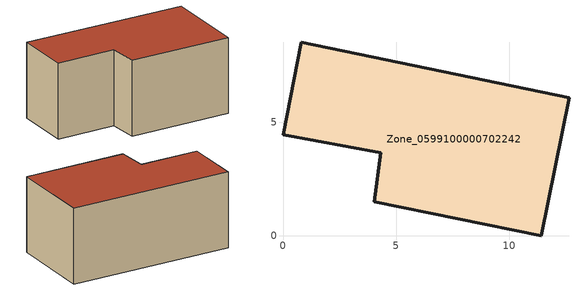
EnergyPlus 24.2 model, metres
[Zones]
Zone_0599100000702242
 floor ground (C_G): 0.8,8.53 12.63,6.08 11.4,0 4.02,1.5 4.31,3.65 0,4.46 z0
 wall outside (C_F): 12.63,6.08 0.8,8.53 0,4.46 4.31,3.65 4.02,1.5 11.4,0 12.63,6.08 z0:5.58
 roof outside (C_R): 11.4,0 12.63,6.08 0.8,8.53 0,4.46 4.31,3.65 4.02,1.5 z5.58
[BUILDING]
Pand.0599100000702242: North Axis=0; Terrain=City; Loads Convergence Tolerance Value=0.04; Temperature Convergence Tolerance Value=0.4; Solar Distribution=FullExterior; Maximum Number of Warmup Days=25; Minimum Number of Warmup Days=1
[Site:Location]
Rotterdam.The.Hague.AP_ZH_NLD Design_Conditions: Latitude=51.96; Longitude=4.45; Time Zone=1; Elevation=-4.5
[SITE:GROUNDTEMPERATURE:BUILDINGSURFACE]
18, 18, 18, 18, 18, 18, 18, 18, 18, 18, 18, 18
[MATERIAL] Thermal Absorptance=0.9; Solar Absorptance=0.7; Visible Absorptance=0.7
Name | Roughness | Thickness | Conductivity | Density | Specific Heat
G.TI.1946-1964 | MediumSmooth | 0.15 | 1 | 540 | 1210
F.TI.1946-1964 | Rough | 0.3 | 0.857143 | 1920 | 840
R.TI.1946-1964 | MediumRough | 0.2 | 0.277778 | 1500 | 1000
[CONSTRUCTION]
C_G: G.TI.1946-1964
C_F: F.TI.1946-1964
C_R: R.TI.1946-1964
[ZONE]
Zone_0599100000702242: Type=1; Multiplier=1; Ceiling Height=Autocalculate; Volume=Autocalculate; Floor Area=autocalculate; Part of Total Floor Area=Yes
[ZONEINFILTRATION:DESIGNFLOWRATE]
Infil_Zone_0599100000702242: Zone or ZoneList or Space or SpaceList=Zone_0599100000702242; Schedule=AlwaysOn; Design Flow Rate Calculation Method=Flow/Area; Flow Rate per Floor Area=0.003; Constant Term Coefficient=1; Temperature Term Coefficient=0; Velocity Term Coefficient=0; Velocity Squared Term Coefficient=0
[HVACTEMPLATE:ZONE:IDEALLOADSAIRSYSTEM]
Zone_0599100000702242: Maximum Heating Supply Air Temperature=50; Minimum Cooling Supply Air Temperature=13; Maximum Heating Supply Air Humidity Ratio=0.0156; Minimum Cooling Supply Air Humidity Ratio=0.0077; Heating Limit=NoLimit; Cooling Limit=NoLimit; Dehumidification Control Type=ConstantSensibleHeatRatio; Cooling Sensible Heat Ratio=0.7; Dehumidification Setpoint=60; Humidification Control Type=None; Humidification Setpoint=30; Outdoor Air Method=None; Outdoor Air Flow Rate per Person=0.00944; Outdoor Air Flow Rate per Zone Floor Area=0; Outdoor Air Flow Rate per Zone=0; Demand Controlled Ventilation Type=None; Outdoor Air Economizer Type=NoEconomizer; Heat Recovery Type=None; Sensible Heat Recovery Effectiveness=0.7; Latent Heat Recovery Effectiveness=0.65
[ZONECONTROL:THERMOSTAT]
ThermostatControl_Zone_0599100000702242: Zone or ZoneList=Zone_0599100000702242; Control Type Schedule=DualSetpointControlType; Control 1=Thermostat_Zone_0599100000702242; Temperature Difference Between Cutout And Setpoint=0
[THERMOSTATSETPOINT:DUALSETPOINT]
Thermostat_Zone_0599100000702242: Heating Setpoint Temperature Schedule=HeatingSetpoint_Zone_0599100000702242; Cooling Setpoint Temperature Schedule=CoolingSetpoint_Zone_0599100000702242
[SCHEDULE:COMPACT]
HeatingSetpoint_Zone_0599100000702242: Through: 12/31, For: AllDays, Until: 24:00, 21
CoolingSetpoint_Zone_0599100000702242: Through: 12/31, For: AllDays, Until: 24:00, 24
DualSetpointControlType: Through: 12/31, For: AllDays, Until: 24:00, 4
AlwaysOn: Through: 12/31, For: AllDays, Until: 24:00, 1
